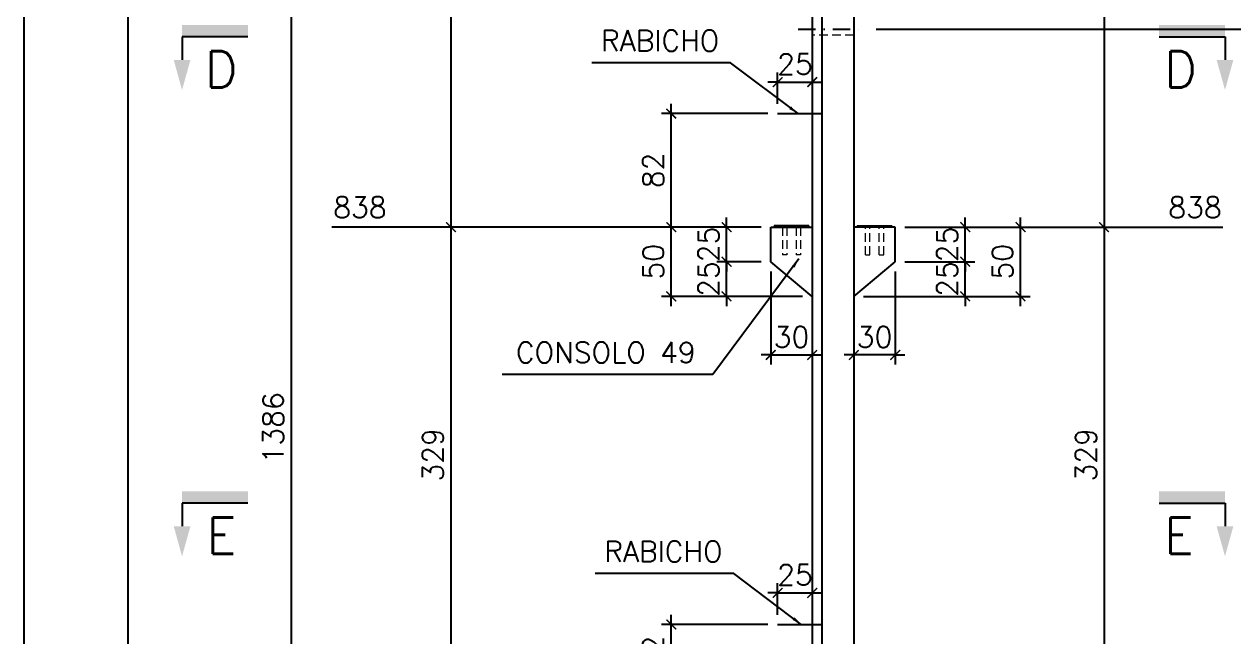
# Model space of a CAD drawing. Header units: centimetres. Extents: x 1658 to 19651, y 8294 to 11444.
# Drawn here: x 1658 to 2532, y 9958 to 10401 of the extents above; entities that cross this region are included whole.
import ezdxf

# ---------------------------------------------------------------- set-up
doc = ezdxf.new("R2010")
doc.units = ezdxf.units.CM
doc.header["$LTSCALE"] = 50
doc.header["$MEASUREMENT"] = 0
doc.header["$PDMODE"] = 67
for name, pattern in [('DASHDOT', [1, 0.5, -0.25, 0, -0.25]), ('DASHED', [0.75, 0.5, -0.25]), ('HIDDEN', [0.375, 0.25, -0.125])]:
    doc.linetypes.add(name, pattern=pattern)
doc.layers.add('10 TRACEJADO', color=1, linetype='DASHED', lineweight=13)
for name, color, linetype in [('COTAS-PRECON', 1, 'Continuous'), ('FORMATO-PRECON', 2, 'Continuous'), ('HACHURAS-PRECON', 1, 'Continuous'), ('IND- CORTE-PRECON', 4, 'Continuous'), ('LINHA-01-PRECON', 1, 'Continuous'), ('LINHA-03-PRECON', 3, 'Continuous'), ('LINHA-04-PRECON', 4, 'Continuous'), ('TEXTO-35-PRECON', 5, 'Continuous')]:
    doc.layers.add(name, color=color, linetype=linetype)
doc.styles.add('ROMANS', font='ROMANS.SHX', dxfattribs={"oblique": 15, "height": 3})
doc.styles.get("Standard").update_dxf_attribs({"font": 'romans.shx'})
doc.dimstyles.new('ESC75-75', dxfattribs={"dimscale": 0, "dimtxt": 15, "dimasz": 7, "dimexe": 7, "dimexo": 7, "dimgap": 5.5, "dimtad": 1, "dimdec": 1, "dimdsep": 46, "dimtxsty": 'Standard', "dimblk": 'ARCHTICK', "dimcen": 0.1, "dimdle": 7, "dimclrd": 256, "dimclre": 256, "dimclrt": 2, "dimadec": 0, "dimazin": 0, "dimtfac": 1, "dimtdec": 1, "dimtix": 1, "dimtmove": 2, "dimatfit": 3, "dimfxl": 1, "dimarcsym": 0})

# ---------------------------------------------------------------- blocks, each defined once
blk = doc.blocks.new('A$C2E607E54')
at = {"layer": 'FORMATO-PRECON'}
blk.add_lwpolyline([(0, 4200), (2970, 4200), (2970, 0), (0, 0)], close=True, dxfattribs=at)
at = {"layer": 'FORMATO-PRECON', "color": 6}
blk.add_lwpolyline([(100, 3950), (2870, 3950), (2870, 100), (100, 100)], close=True, dxfattribs=at)
blk = doc.blocks.new('_ArchTick')
at = {"color": 0, "linetype": 'ByBlock', "const_width": 0.15}
blk.add_lwpolyline([(-0.5, -0.5), (0.5, 0.5)], dxfattribs=at)
blk = doc.blocks.new('*D31')
at = {"layer": 'COTAS-PRECON', "lineweight": -2, "transparency": 16777216}
for p, q in [((1966.61, 10724.28), (1966.61, 10247.28)), ((2190.58, 10717.28), (1959.61, 10717.28)), ((2190.58, 10254.28), (1959.61, 10254.28))]:
    blk.add_line(p, q, dxfattribs=at)
at = {"layer": 'Defpoints', "color": 0, "transparency": 16777216}
for p in [(2197.58, 10717.28), (1966.61, 10254.28), (2197.58, 10254.28)]:
    blk.add_point(p, dxfattribs=at)
at = {"layer": 'COTAS-PRECON', "lineweight": -2, "transparency": 16777216, "xscale": 7, "yscale": 7, "zscale": 7}
for p, rotation in [((1966.61, 10717.28), 90), ((1966.61, 10254.28), 270)]:
    blk.add_blockref('_ArchTick', p, dxfattribs=dict(at, rotation=rotation))
at = {"layer": 'COTAS-PRECON', "color": 2, "transparency": 16777216, "insert": (1953.61, 10485.78), "char_height": 15, "attachment_point": 5, "rotation": 90}
blk.add_mtext('463', dxfattribs=at)
blk = doc.blocks.new('*D32')
at = {"layer": 'COTAS-PRECON', "lineweight": -2, "transparency": 16777216}
for p, q in [((1966.61, 10261.28), (1966.61, 9918.28)), ((2190.58, 10254.28), (1959.61, 10254.28)), ((2190.58, 9925.28), (1959.61, 9925.28))]:
    blk.add_line(p, q, dxfattribs=at)
at = {"layer": 'Defpoints', "color": 0, "transparency": 16777216}
for p in [(2197.58, 10254.28), (1966.61, 9925.28), (2197.58, 9925.28)]:
    blk.add_point(p, dxfattribs=at)
at = {"layer": 'COTAS-PRECON', "lineweight": -2, "transparency": 16777216, "xscale": 7, "yscale": 7, "zscale": 7}
for p, rotation in [((1966.61, 10254.28), 90), ((1966.61, 9925.28), 270)]:
    blk.add_blockref('_ArchTick', p, dxfattribs=dict(at, rotation=rotation))
at = {"layer": 'COTAS-PRECON', "color": 2, "transparency": 16777216, "insert": (1953.61, 10089.78), "char_height": 15, "attachment_point": 5, "rotation": 90}
blk.add_mtext('329', dxfattribs=at)
blk = doc.blocks.new('*D38')
at = {"layer": 'COTAS-PRECON', "lineweight": -2, "transparency": 16777216}
for p, q in [((2165.72, 10229.28), (2165.72, 10236.28)), ((2190.58, 10229.28), (2158.72, 10229.28)), ((2165.72, 10204.28), (2165.72, 10229.28)), ((2220.58, 10204.28), (2158.72, 10204.28)), ((2165.72, 10204.28), (2165.72, 10197.28))]:
    blk.add_line(p, q, dxfattribs=at)
at = {"layer": 'Defpoints', "color": 0, "transparency": 16777216}
for p in [(2165.72, 10229.28), (2197.58, 10229.28), (2227.58, 10204.28)]:
    blk.add_point(p, dxfattribs=at)
at = {"layer": 'COTAS-PRECON', "lineweight": -2, "transparency": 16777216, "xscale": 7, "yscale": 7, "zscale": 7}
for p, rotation in [((2165.72, 10229.28), 270), ((2165.72, 10204.28), 90)]:
    blk.add_blockref('_ArchTick', p, dxfattribs=dict(at, rotation=rotation))
at = {"layer": 'COTAS-PRECON', "color": 2, "transparency": 16777216, "insert": (2152.72, 10216.78), "char_height": 15, "attachment_point": 5, "rotation": 90}
blk.add_mtext('25', dxfattribs=at)
blk = doc.blocks.new('*D39')
at = {"layer": 'COTAS-PRECON', "lineweight": -2, "transparency": 16777216}
for p, q in [((2165.72, 10254.28), (2165.72, 10261.28)), ((2190.58, 10254.28), (2158.72, 10254.28)), ((2165.72, 10229.28), (2165.72, 10254.28)), ((2190.58, 10229.28), (2158.72, 10229.28)), ((2165.72, 10229.28), (2165.72, 10222.28))]:
    blk.add_line(p, q, dxfattribs=at)
at = {"layer": 'Defpoints', "color": 0, "transparency": 16777216}
for p in [(2165.72, 10254.28), (2197.58, 10254.28), (2197.58, 10229.28)]:
    blk.add_point(p, dxfattribs=at)
at = {"layer": 'COTAS-PRECON', "lineweight": -2, "transparency": 16777216, "xscale": 7, "yscale": 7, "zscale": 7}
for p, rotation in [((2165.72, 10254.28), 270), ((2165.72, 10229.28), 90)]:
    blk.add_blockref('_ArchTick', p, dxfattribs=dict(at, rotation=rotation))
at = {"layer": 'COTAS-PRECON', "color": 2, "transparency": 16777216, "insert": (2152.72, 10241.78), "char_height": 15, "attachment_point": 5, "rotation": 90}
blk.add_mtext('25', dxfattribs=at)
blk = doc.blocks.new('*D40')
at = {"layer": 'COTAS-PRECON', "lineweight": -2, "transparency": 16777216}
for p, q in [((2125.76, 10197.28), (2125.76, 10261.28)), ((2190.58, 10254.28), (2118.76, 10254.28)), ((2220.58, 10204.28), (2118.76, 10204.28))]:
    blk.add_line(p, q, dxfattribs=at)
at = {"layer": 'Defpoints', "color": 0, "transparency": 16777216}
for p in [(2125.76, 10254.28), (2197.58, 10254.28), (2227.58, 10204.28)]:
    blk.add_point(p, dxfattribs=at)
at = {"layer": 'COTAS-PRECON', "lineweight": -2, "transparency": 16777216, "xscale": 7, "yscale": 7, "zscale": 7}
for p, rotation in [((2125.76, 10254.28), 90), ((2125.76, 10204.28), 270)]:
    blk.add_blockref('_ArchTick', p, dxfattribs=dict(at, rotation=rotation))
at = {"layer": 'COTAS-PRECON', "color": 2, "transparency": 16777216, "insert": (2112.76, 10229.28), "char_height": 15, "attachment_point": 5, "rotation": 90}
blk.add_mtext('50', dxfattribs=at)
blk = doc.blocks.new('*D41')
at = {"layer": 'COTAS-PRECON', "lineweight": -2, "transparency": 16777216}
for p, q in [((2195.58, 10336.28), (2118.76, 10336.28)), ((2125.76, 10247.28), (2125.76, 10343.28)), ((2190.58, 10254.28), (2118.76, 10254.28))]:
    blk.add_line(p, q, dxfattribs=at)
at = {"layer": 'Defpoints', "color": 0, "transparency": 16777216}
for p in [(2125.76, 10336.28), (2202.58, 10336.28), (2197.58, 10254.28)]:
    blk.add_point(p, dxfattribs=at)
at = {"layer": 'COTAS-PRECON', "lineweight": -2, "transparency": 16777216, "xscale": 7, "yscale": 7, "zscale": 7}
for p, rotation in [((2125.76, 10336.28), 90), ((2125.76, 10254.28), 270)]:
    blk.add_blockref('_ArchTick', p, dxfattribs=dict(at, rotation=rotation))
at = {"layer": 'COTAS-PRECON', "color": 2, "transparency": 16777216, "insert": (2112.76, 10295.28), "char_height": 15, "attachment_point": 5, "rotation": 90}
blk.add_mtext('82', dxfattribs=at)
blk = doc.blocks.new('*D42')
at = {"layer": 'COTAS-PRECON', "lineweight": -2, "transparency": 16777216}
for p, q in [((2197.58, 10222.28), (2197.58, 10154.96)), ((2197.58, 10161.96), (2190.58, 10161.96)), ((2197.58, 10161.96), (2227.58, 10161.96)), ((2227.58, 10161.96), (2234.58, 10161.96))]:
    blk.add_line(p, q, dxfattribs=at)
at = {"layer": 'Defpoints', "color": 0, "transparency": 16777216}
for p in [(2197.58, 10229.28), (2227.58, 10161.96), (2227.58, 10161.96)]:
    blk.add_point(p, dxfattribs=at)
at = {"layer": 'COTAS-PRECON', "lineweight": -2, "transparency": 16777216, "xscale": 7, "yscale": 7, "zscale": 7}
blk.add_blockref('_ArchTick', (2197.58, 10161.96), dxfattribs=at)
at = {"layer": 'COTAS-PRECON', "lineweight": -2, "transparency": 16777216, "xscale": 7, "yscale": 7, "zscale": 7, "rotation": 180}
blk.add_blockref('_ArchTick', (2227.58, 10161.96), dxfattribs=at)
at = {"layer": 'COTAS-PRECON', "color": 2, "transparency": 16777216, "insert": (2212.58, 10174.96), "char_height": 15, "attachment_point": 5}
blk.add_mtext('30', dxfattribs=at)
blk = doc.blocks.new('*D47')
at = {"layer": 'COTAS-PRECON', "lineweight": -2, "transparency": 16777216}
for p, q in [((2125.76, 9918.28), (2125.76, 9974.28)), ((2195.58, 9967.28), (2118.76, 9967.28)), ((2190.58, 9925.28), (2118.76, 9925.28))]:
    blk.add_line(p, q, dxfattribs=at)
at = {"layer": 'Defpoints', "color": 0, "transparency": 16777216}
for p in [(2125.76, 9967.28), (2202.58, 9967.28), (2197.58, 9925.28)]:
    blk.add_point(p, dxfattribs=at)
at = {"layer": 'COTAS-PRECON', "lineweight": -2, "transparency": 16777216, "xscale": 7, "yscale": 7, "zscale": 7}
for p, rotation in [((2125.76, 9967.28), 90), ((2125.76, 9925.28), 270)]:
    blk.add_blockref('_ArchTick', p, dxfattribs=dict(at, rotation=rotation))
at = {"layer": 'COTAS-PRECON', "color": 2, "transparency": 16777216, "insert": (2112.76, 9946.28), "char_height": 15, "attachment_point": 5, "rotation": 90}
blk.add_mtext('42', dxfattribs=at)
blk = doc.blocks.new('*D49')
at = {"layer": 'COTAS-PRECON', "lineweight": -2, "transparency": 16777216}
blk.add_line((1959.61, 10773.28), (1880.68, 10773.28), dxfattribs=at)
at = {"layer": 'Defpoints', "color": 0, "transparency": 16777216}
for p in [(1880.68, 10773.28), (1966.61, 10773.28), (2242.58, 9416.28)]:
    blk.add_point(p, dxfattribs=at)
at = {"layer": 'COTAS-PRECON', "color": 2, "transparency": 16777216, "insert": (1904.86, 10787.57), "char_height": 15, "attachment_point": 5}
blk.add_mtext('1357', dxfattribs=at)
blk = doc.blocks.new('*D50')
at = {"layer": 'COTAS-PRECON', "lineweight": -2, "transparency": 16777216}
blk.add_line((1959.61, 10717.28), (1880.68, 10717.28), dxfattribs=at)
at = {"layer": 'Defpoints', "color": 0, "transparency": 16777216}
for p in [(1880.68, 10717.28), (1966.61, 10717.28), (2242.58, 9416.28)]:
    blk.add_point(p, dxfattribs=at)
at = {"layer": 'COTAS-PRECON', "color": 2, "transparency": 16777216, "insert": (1904.86, 10731.57), "char_height": 15, "attachment_point": 5}
blk.add_mtext('1301', dxfattribs=at)
blk = doc.blocks.new('*D51')
at = {"layer": 'COTAS-PRECON', "lineweight": -2, "transparency": 16777216}
blk.add_line((1959.61, 10254.28), (1880.68, 10254.28), dxfattribs=at)
at = {"layer": 'Defpoints', "color": 0, "transparency": 16777216}
for p in [(1880.68, 10254.28), (1966.61, 10254.28), (2242.58, 9416.28)]:
    blk.add_point(p, dxfattribs=at)
at = {"layer": 'COTAS-PRECON', "color": 2, "transparency": 16777216, "insert": (1900.88, 10268.57), "char_height": 15, "attachment_point": 5}
blk.add_mtext('838', dxfattribs=at)
blk = doc.blocks.new('*D53')
at = {"layer": 'COTAS-PRECON', "lineweight": -2, "transparency": 16777216}
for p, q in [((1851.25, 10809.28), (1851.25, 9409.28)), ((2220.58, 10802.28), (1844.25, 10802.28)), ((2220.58, 9416.28), (1844.25, 9416.28))]:
    blk.add_line(p, q, dxfattribs=at)
at = {"layer": 'Defpoints', "color": 0, "transparency": 16777216}
for p in [(2227.58, 10802.28), (1851.25, 9416.28), (2227.58, 9416.28)]:
    blk.add_point(p, dxfattribs=at)
at = {"layer": 'COTAS-PRECON', "lineweight": -2, "transparency": 16777216, "xscale": 7, "yscale": 7, "zscale": 7}
for p, rotation in [((1851.25, 10802.28), 90), ((1851.25, 9416.28), 270)]:
    blk.add_blockref('_ArchTick', p, dxfattribs=dict(at, rotation=rotation))
at = {"layer": 'COTAS-PRECON', "color": 2, "transparency": 16777216, "insert": (1838.25, 10109.28), "char_height": 15, "attachment_point": 5, "rotation": 90}
blk.add_mtext('1386', dxfattribs=at)
blk = doc.blocks.new('*D54')
at = {"layer": 'COTAS-PRECON', "lineweight": -2, "transparency": 16777216}
blk.add_line((1844.25, 10802.28), (1788.22, 10802.28), dxfattribs=at)
at = {"layer": 'Defpoints', "color": 0, "transparency": 16777216}
for p in [(1788.22, 10802.28), (1851.25, 10802.28), (2242.58, 9416.28)]:
    blk.add_point(p, dxfattribs=at)
at = {"layer": 'COTAS-PRECON', "color": 2, "transparency": 16777216, "insert": (1812.4, 10816.57), "char_height": 15, "attachment_point": 5}
blk.add_mtext('1386', dxfattribs=at)
blk = doc.blocks.new('*D58')
at = {"layer": 'COTAS-PRECON', "lineweight": -2, "transparency": 16777216}
for p, q in [((2438.35, 10724.28), (2438.35, 10247.28)), ((2294.58, 10717.28), (2445.35, 10717.28)), ((2294.58, 10254.28), (2445.35, 10254.28))]:
    blk.add_line(p, q, dxfattribs=at)
at = {"layer": 'Defpoints', "color": 0, "transparency": 16777216}
for p in [(2287.58, 10717.28), (2287.58, 10254.28), (2438.35, 10254.28)]:
    blk.add_point(p, dxfattribs=at)
at = {"layer": 'COTAS-PRECON', "lineweight": -2, "transparency": 16777216, "xscale": 7, "yscale": 7, "zscale": 7}
for p, rotation in [((2438.35, 10717.28), 90), ((2438.35, 10254.28), 270)]:
    blk.add_blockref('_ArchTick', p, dxfattribs=dict(at, rotation=rotation))
at = {"layer": 'COTAS-PRECON', "color": 2, "transparency": 16777216, "insert": (2425.35, 10485.78), "char_height": 15, "attachment_point": 5, "rotation": 90}
blk.add_mtext('463', dxfattribs=at)
blk = doc.blocks.new('*D59')
at = {"layer": 'COTAS-PRECON', "lineweight": -2, "transparency": 16777216}
for p, q in [((2438.35, 10261.28), (2438.35, 9918.28)), ((2294.58, 10254.28), (2445.35, 10254.28)), ((2294.58, 9925.28), (2445.35, 9925.28))]:
    blk.add_line(p, q, dxfattribs=at)
at = {"layer": 'Defpoints', "color": 0, "transparency": 16777216}
for p in [(2287.58, 10254.28), (2287.58, 9925.28), (2438.35, 9925.28)]:
    blk.add_point(p, dxfattribs=at)
at = {"layer": 'COTAS-PRECON', "lineweight": -2, "transparency": 16777216, "xscale": 7, "yscale": 7, "zscale": 7}
for p, rotation in [((2438.35, 10254.28), 90), ((2438.35, 9925.28), 270)]:
    blk.add_blockref('_ArchTick', p, dxfattribs=dict(at, rotation=rotation))
at = {"layer": 'COTAS-PRECON', "color": 2, "transparency": 16777216, "insert": (2425.35, 10089.78), "char_height": 15, "attachment_point": 5, "rotation": 90}
blk.add_mtext('329', dxfattribs=at)
blk = doc.blocks.new('*D63')
at = {"layer": 'COTAS-PRECON', "lineweight": -2, "transparency": 16777216}
for p, q in [((2338.06, 10229.28), (2338.06, 10236.28)), ((2294.58, 10229.28), (2345.06, 10229.28)), ((2338.06, 10204.28), (2338.06, 10229.28)), ((2264.58, 10204.28), (2345.06, 10204.28)), ((2338.06, 10204.28), (2338.06, 10197.28))]:
    blk.add_line(p, q, dxfattribs=at)
at = {"layer": 'Defpoints', "color": 0, "transparency": 16777216}
for p in [(2287.58, 10229.28), (2338.06, 10229.28), (2257.58, 10204.28)]:
    blk.add_point(p, dxfattribs=at)
at = {"layer": 'COTAS-PRECON', "lineweight": -2, "transparency": 16777216, "xscale": 7, "yscale": 7, "zscale": 7}
for p, rotation in [((2338.06, 10229.28), 270), ((2338.06, 10204.28), 90)]:
    blk.add_blockref('_ArchTick', p, dxfattribs=dict(at, rotation=rotation))
at = {"layer": 'COTAS-PRECON', "color": 2, "transparency": 16777216, "insert": (2325.06, 10216.78), "char_height": 15, "attachment_point": 5, "rotation": 90}
blk.add_mtext('25', dxfattribs=at)
blk = doc.blocks.new('*D64')
at = {"layer": 'COTAS-PRECON', "lineweight": -2, "transparency": 16777216}
for p, q in [((2338.06, 10254.28), (2338.06, 10261.28)), ((2294.58, 10254.28), (2345.06, 10254.28)), ((2338.06, 10229.28), (2338.06, 10254.28)), ((2294.58, 10229.28), (2345.06, 10229.28)), ((2338.06, 10229.28), (2338.06, 10222.28))]:
    blk.add_line(p, q, dxfattribs=at)
at = {"layer": 'Defpoints', "color": 0, "transparency": 16777216}
for p in [(2287.58, 10254.28), (2338.06, 10254.28), (2287.58, 10229.28)]:
    blk.add_point(p, dxfattribs=at)
at = {"layer": 'COTAS-PRECON', "lineweight": -2, "transparency": 16777216, "xscale": 7, "yscale": 7, "zscale": 7}
for p, rotation in [((2338.06, 10254.28), 270), ((2338.06, 10229.28), 90)]:
    blk.add_blockref('_ArchTick', p, dxfattribs=dict(at, rotation=rotation))
at = {"layer": 'COTAS-PRECON', "color": 2, "transparency": 16777216, "insert": (2325.06, 10241.78), "char_height": 15, "attachment_point": 5, "rotation": 90}
blk.add_mtext('25', dxfattribs=at)
blk = doc.blocks.new('*D67')
at = {"layer": 'COTAS-PRECON', "lineweight": -2, "transparency": 16777216}
for p, q in [((2378.02, 10197.28), (2378.02, 10261.28)), ((2294.58, 10254.28), (2385.02, 10254.28)), ((2264.58, 10204.28), (2385.02, 10204.28))]:
    blk.add_line(p, q, dxfattribs=at)
at = {"layer": 'Defpoints', "color": 0, "transparency": 16777216}
for p in [(2287.58, 10254.28), (2378.02, 10254.28), (2257.58, 10204.28)]:
    blk.add_point(p, dxfattribs=at)
at = {"layer": 'COTAS-PRECON', "lineweight": -2, "transparency": 16777216, "xscale": 7, "yscale": 7, "zscale": 7}
for p, rotation in [((2378.02, 10254.28), 90), ((2378.02, 10204.28), 270)]:
    blk.add_blockref('_ArchTick', p, dxfattribs=dict(at, rotation=rotation))
at = {"layer": 'COTAS-PRECON', "color": 2, "transparency": 16777216, "insert": (2365.02, 10229.28), "char_height": 15, "attachment_point": 5, "rotation": 90}
blk.add_mtext('50', dxfattribs=at)
blk = doc.blocks.new('*D68')
at = {"layer": 'COTAS-PRECON', "lineweight": -2, "transparency": 16777216}
for p, q in [((2287.58, 10222.28), (2287.58, 10154.96)), ((2257.58, 10161.96), (2250.58, 10161.96)), ((2287.58, 10161.96), (2257.58, 10161.96)), ((2287.58, 10161.96), (2294.58, 10161.96))]:
    blk.add_line(p, q, dxfattribs=at)
at = {"layer": 'Defpoints', "color": 0, "transparency": 16777216}
for p in [(2287.58, 10229.28), (2257.58, 10161.96), (2257.58, 10161.96)]:
    blk.add_point(p, dxfattribs=at)
at = {"layer": 'COTAS-PRECON', "lineweight": -2, "transparency": 16777216, "xscale": 7, "yscale": 7, "zscale": 7}
blk.add_blockref('_ArchTick', (2257.58, 10161.96), dxfattribs=at)
at = {"layer": 'COTAS-PRECON', "lineweight": -2, "transparency": 16777216, "xscale": 7, "yscale": 7, "zscale": 7, "rotation": 180}
blk.add_blockref('_ArchTick', (2287.58, 10161.96), dxfattribs=at)
at = {"layer": 'COTAS-PRECON', "color": 2, "transparency": 16777216, "insert": (2272.58, 10174.96), "char_height": 15, "attachment_point": 5}
blk.add_mtext('30', dxfattribs=at)
blk = doc.blocks.new('*D69')
at = {"layer": 'COTAS-PRECON', "lineweight": -2, "transparency": 16777216}
blk.add_line((2445.35, 10773.28), (2524.28, 10773.28), dxfattribs=at)
at = {"layer": 'Defpoints', "color": 0, "transparency": 16777216}
for p in [(2438.35, 10773.28), (2524.28, 10773.28), (2242.58, 9416.28)]:
    blk.add_point(p, dxfattribs=at)
at = {"layer": 'COTAS-PRECON', "color": 2, "transparency": 16777216, "insert": (2500.1, 10787.57), "char_height": 15, "attachment_point": 5}
blk.add_mtext('1357', dxfattribs=at)
blk = doc.blocks.new('*D70')
at = {"layer": 'COTAS-PRECON', "lineweight": -2, "transparency": 16777216}
blk.add_line((2445.35, 10717.28), (2524.28, 10717.28), dxfattribs=at)
at = {"layer": 'Defpoints', "color": 0, "transparency": 16777216}
for p in [(2438.35, 10717.28), (2524.28, 10717.28), (2242.58, 9416.28)]:
    blk.add_point(p, dxfattribs=at)
at = {"layer": 'COTAS-PRECON', "color": 2, "transparency": 16777216, "insert": (2500.1, 10731.57), "char_height": 15, "attachment_point": 5}
blk.add_mtext('1301', dxfattribs=at)
blk = doc.blocks.new('*D71')
at = {"layer": 'COTAS-PRECON', "lineweight": -2, "transparency": 16777216}
blk.add_line((2445.35, 10254.28), (2524.28, 10254.28), dxfattribs=at)
at = {"layer": 'Defpoints', "color": 0, "transparency": 16777216}
for p in [(2438.35, 10254.28), (2524.28, 10254.28), (2242.58, 9416.28)]:
    blk.add_point(p, dxfattribs=at)
at = {"layer": 'COTAS-PRECON', "color": 2, "transparency": 16777216, "insert": (2504.07, 10268.57), "char_height": 15, "attachment_point": 5}
blk.add_mtext('838', dxfattribs=at)
blk = doc.blocks.new('*D99')
at = {"layer": 'COTAS-PRECON', "lineweight": -2, "transparency": 16777216}
for p, q in [((2202.58, 9974.28), (2202.58, 9997.06)), ((2202.58, 9990.06), (2195.58, 9990.06)), ((2202.58, 9990.06), (2227.58, 9990.06)), ((2227.58, 9990.06), (2234.58, 9990.06))]:
    blk.add_line(p, q, dxfattribs=at)
at = {"layer": 'Defpoints', "color": 0, "transparency": 16777216}
for p in [(2227.58, 9990.06), (2227.58, 9990.06), (2202.58, 9967.28)]:
    blk.add_point(p, dxfattribs=at)
at = {"layer": 'COTAS-PRECON', "lineweight": -2, "transparency": 16777216, "xscale": 7, "yscale": 7, "zscale": 7}
blk.add_blockref('_ArchTick', (2202.58, 9990.06), dxfattribs=at)
at = {"layer": 'COTAS-PRECON', "lineweight": -2, "transparency": 16777216, "xscale": 7, "yscale": 7, "zscale": 7, "rotation": 180}
blk.add_blockref('_ArchTick', (2227.58, 9990.06), dxfattribs=at)
at = {"layer": 'COTAS-PRECON', "color": 2, "transparency": 16777216, "insert": (2215.08, 10003.06), "char_height": 15, "attachment_point": 5}
blk.add_mtext('25', dxfattribs=at)
blk = doc.blocks.new('*D100')
at = {"layer": 'COTAS-PRECON', "lineweight": -2, "transparency": 16777216}
for p, q in [((2202.58, 10343.28), (2202.58, 10366.06)), ((2202.58, 10359.06), (2195.58, 10359.06)), ((2202.58, 10359.06), (2227.58, 10359.06)), ((2227.58, 10359.06), (2234.58, 10359.06))]:
    blk.add_line(p, q, dxfattribs=at)
at = {"layer": 'Defpoints', "color": 0, "transparency": 16777216}
for p in [(2227.58, 10359.06), (2227.58, 10359.06), (2202.58, 10336.28)]:
    blk.add_point(p, dxfattribs=at)
at = {"layer": 'COTAS-PRECON', "lineweight": -2, "transparency": 16777216, "xscale": 7, "yscale": 7, "zscale": 7}
blk.add_blockref('_ArchTick', (2202.58, 10359.06), dxfattribs=at)
at = {"layer": 'COTAS-PRECON', "lineweight": -2, "transparency": 16777216, "xscale": 7, "yscale": 7, "zscale": 7, "rotation": 180}
blk.add_blockref('_ArchTick', (2227.58, 10359.06), dxfattribs=at)
at = {"layer": 'COTAS-PRECON', "color": 2, "transparency": 16777216, "insert": (2215.08, 10372.06), "char_height": 15, "attachment_point": 5}
blk.add_mtext('25', dxfattribs=at)
blk = doc.blocks.new('IND-CORTE-')
at = {"layer": 'IND- CORTE-PRECON', "color": 1}
for p, q in [((-11.2, 63.5), (-33.6, 63.5)), ((-11.2, 0), (-11.2, 63.5))]:
    blk.add_line(p, q, dxfattribs=at)
for points in [[(-33.6, 71.5), (-62.5, 63.5), (-33.6, 55.4)], [(0, 0), (-11.2, 0), (0, 63.5), (-11.2, 63.5)]]:
    blk.add_solid(points, dxfattribs=at)
at = {"layer": 'IND- CORTE-PRECON', "linetype": 'Continuous', "style": 'ROMANS', "flags": 8}
blk.add_attdef('B', (-57.7, 9.1), '', height=35, dxfattribs=at)
blk = doc.blocks.new('*D319')
at = {"layer": 'Defpoints', "color": 0, "transparency": 16777216}
for p in [(2257.58, 10802.28), (2266.74, 10397.28), (2549.77, 10397.28)]:
    blk.add_point(p, dxfattribs=at)
at = {"layer": 'LINHA-01-PRECON', "lineweight": -2, "transparency": 16777216}
for p, q in [((2549.77, 10809.28), (2549.77, 10776)), ((2264.58, 10802.28), (2556.77, 10802.28)), ((2549.77, 10390.28), (2549.77, 10423.57)), ((2273.74, 10397.28), (2556.77, 10397.28))]:
    blk.add_line(p, q, dxfattribs=at)
at = {"layer": 'LINHA-01-PRECON', "lineweight": -2, "transparency": 16777216, "xscale": 7, "yscale": 7, "zscale": 7}
for p, rotation in [((2549.77, 10802.28), 90), ((2549.77, 10397.28), 270)]:
    blk.add_blockref('_ArchTick', p, dxfattribs=dict(at, rotation=rotation))
at = {"layer": 'LINHA-01-PRECON', "color": 2, "transparency": 16777216, "insert": (2549.77, 10599.78), "char_height": 15, "attachment_point": 5, "rotation": 90}
blk.add_mtext('405\\P(FURO %%C85mm P/ IÇAMENTO)', dxfattribs=at)

msp = doc.modelspace()

# ---------------------------------------------------------------- linework, layer by layer
at = {"layer": '10 TRACEJADO', "linetype": 'HIDDEN', "ltscale": 0.5}
msp.add_line((2257.58, 10393.03), (2227.58, 10393.03), dxfattribs=at)
at = {"layer": '10 TRACEJADO', "linetype": 'HIDDEN', "ltscale": 0.5, "extrusion": (0, 1, 0)}
for p, q in [((2205.98, 10255.28), (2205.98, 10254.28)), ((2205.98, 10254.28), (2205.98, 10234.28)), ((2209.18, 10255.28), (2209.18, 10254.28)), ((2209.18, 10254.28), (2209.18, 10234.28)), ((2215.98, 10255.28), (2215.98, 10254.28)), ((2215.98, 10254.28), (2215.98, 10234.28)), ((2219.18, 10255.28), (2219.18, 10254.28)), ((2219.18, 10254.28), (2219.18, 10234.28)), ((2265.98, 10254.28), (2265.98, 10255.28)), ((2265.98, 10234.28), (2265.98, 10254.28)), ((2269.18, 10254.28), (2269.18, 10255.28)), ((2269.18, 10234.28), (2269.18, 10254.28)), ((2275.98, 10254.28), (2275.98, 10255.28)), ((2275.98, 10234.28), (2275.98, 10254.28)), ((2279.18, 10254.28), (2279.18, 10255.28)), ((2279.18, 10234.28), (2279.18, 10254.28)), ((2209.18, 10234.28), (2205.98, 10234.28)), ((2219.18, 10234.28), (2215.98, 10234.28)), ((2265.98, 10234.28), (2269.18, 10234.28)), ((2275.98, 10234.28), (2279.18, 10234.28))]:
    msp.add_line(p, q, dxfattribs=at)
at = {"layer": 'LINHA-01-PRECON', "linetype": 'DASHDOT', "ltscale": 0.5}
msp.add_line((2217.4, 10397.28), (2267.21, 10397.28), dxfattribs=at)
at = {"layer": 'LINHA-03-PRECON', "extrusion": (0, 1, 0)}
for p, q in [((2227.58, 10667.28), (2227.58, 9516.28)), ((2257.58, 10667.28), (2257.58, 9516.28)), ((2197.58, 10229.28), (2197.58, 10254.28)), ((2197.58, 10254.28), (2227.58, 10254.28)), ((2225.08, 10255.28), (2200.08, 10255.28)), ((2200.08, 10255.28), (2200.08, 10254.28)), ((2225.08, 10255.28), (2225.08, 10254.28)), ((2287.58, 10254.28), (2257.58, 10254.28)), ((2260.08, 10255.28), (2285.08, 10255.28)), ((2260.08, 10255.28), (2260.08, 10254.28)), ((2285.08, 10255.28), (2285.08, 10254.28)), ((2287.58, 10229.28), (2287.58, 10254.28)), ((2227.58, 10204.28), (2197.58, 10229.28)), ((2257.58, 10204.28), (2287.58, 10229.28))]:
    msp.add_line(p, q, dxfattribs=at)
at = {"layer": 'LINHA-04-PRECON', "extrusion": (0, 1, 0)}
msp.add_line((2234.58, 10799.28), (2234.58, 9536.28), dxfattribs=at)
at = {"layer": 'LINHA-04-PRECON'}
for p, q in [((2202.58, 10336.28), (2234.58, 10336.28)), ((2202.58, 9967.28), (2234.58, 9967.28))]:
    msp.add_line(p, q, dxfattribs=at)

# ---------------------------------------------------------------- block references
at = {"layer": 'HACHURAS-PRECON', "xscale": 0.7499999999999996, "yscale": 0.7499999999999996, "zscale": 0.7499999999999996}
msp.add_blockref('A$C2E607E54', (1658.36, 8293.94), dxfattribs=at)
at = {"layer": 'TEXTO-35-PRECON', "linetype": 'ByBlock'}
ref = msp.add_blockref('IND-CORTE-', (1820, 10400.26), dxfattribs=dict(at, xscale=0.75, yscale=0.75, zscale=0.75, rotation=90.00000000000001))
ref.add_attrib('B', 'D', (1788.84, 10355.1), dxfattribs={"layer": 'IND- CORTE-PRECON', "color": 5, "linetype": 'Continuous', "height": 26.25, "style": 'ROMANS', "flags": 8})
ref = msp.add_blockref('IND-CORTE-', (2478.12, 10400.26), dxfattribs=dict(at, xscale=-0.75, yscale=0.75, zscale=0.75, rotation=270))
ref.add_attrib('B', 'D', (2481.79, 10355.1), dxfattribs={"layer": 'IND- CORTE-PRECON', "color": 5, "linetype": 'Continuous', "height": 26.25, "style": 'ROMANS', "flags": 8})
ref = msp.add_blockref('IND-CORTE-', (1820, 10063.39), dxfattribs=dict(at, xscale=0.75, yscale=0.75, zscale=0.75, rotation=90.00000000000001))
ref.add_attrib('B', 'E', (1790.09, 10018.22), dxfattribs={"layer": 'IND- CORTE-PRECON', "color": 5, "linetype": 'Continuous', "height": 26.25, "style": 'ROMANS', "flags": 8})
ref = msp.add_blockref('IND-CORTE-', (2478.12, 10063.39), dxfattribs=dict(at, xscale=-0.75, yscale=0.75, zscale=0.75, rotation=270))
ref.add_attrib('B', 'E', (2481.79, 10018.22), dxfattribs={"layer": 'IND- CORTE-PRECON', "color": 5, "linetype": 'Continuous', "height": 26.25, "style": 'ROMANS', "flags": 8})

# ---------------------------------------------------------------- texts
at = {"layer": 'COTAS-PRECON', "color": 2, "char_height": 15, "attachment_point": 5}
for s, insert in [('\\A1;RABICHO', (2117.71, 10388.99, 0.02)), ('\\A1;CONSOLO 49', (2078.46, 10163.77, 0.02)), ('\\A1;RABICHO', (2120.08, 10019.99, 0.02))]:
    msp.add_mtext(s, dxfattribs=dict(at, insert=insert))

# ---------------------------------------------------------------- dimensions: what is measured, and where the dimension line sits
at = {"layer": 'COTAS-PRECON'}
for feature_location, offset, picture, middle in [((1851.25, 10802.28), (-63.03, 0), '*D54', (1812.4, 10816.57)), ((1966.61, 10773.28), (-85.93, 0), '*D49', (1904.86, 10787.57)), ((2438.35, 10773.28), (85.93, 0), '*D69', (2500.1, 10787.57)), ((1966.61, 10717.28), (-85.93, 0), '*D50', (1904.86, 10731.57)), ((2438.35, 10717.28), (85.93, 0), '*D70', (2500.1, 10731.57)), ((1966.61, 10254.28), (-85.93, 0), '*D51', (1900.88, 10268.57)), ((2438.35, 10254.28), (85.93, 0), '*D71', (2504.07, 10268.57))]:
    dim = msp.add_ordinate_dim(feature_location=feature_location, offset=offset, dtype=0, origin=(2242.58, 9416.28), dimstyle='ESC75-75', override={"dimscale": 1}, dxfattribs=at)
    dim.commit()
    dim.dimension.update_dxf_attribs({"geometry": picture, "text_midpoint": middle})
for base, p1, p2, angle, picture, middle in [((1851.25, 9416.28), (2227.58, 10802.28), (2227.58, 9416.28), 90, '*D53', (1838.25, 10109.28)), ((1966.61, 10254.28), (2197.58, 10717.28), (2197.58, 10254.28), 90, '*D31', (1953.61, 10485.78)), ((2438.35, 10254.28), (2287.58, 10717.28), (2287.58, 10254.28), 90, '*D58', (2425.35, 10485.78)), ((2227.58, 10359.06), (2202.58, 10336.28), (2227.58, 10359.06), 180, '*D100', (2215.08, 10372.06)), ((2125.76, 10336.28), (2197.58, 10254.28), (2202.58, 10336.28), 90, '*D41', (2112.76, 10295.28)), ((1966.61, 9925.28), (2197.58, 10254.28), (2197.58, 9925.28), 90, '*D32', (1953.61, 10089.78)), ((2125.76, 10254.28), (2227.58, 10204.28), (2197.58, 10254.28), 90, '*D40', (2112.76, 10229.28)), ((2165.72, 10254.28), (2197.58, 10229.28), (2197.58, 10254.28), 90, '*D39', (2152.72, 10241.78)), ((2378.02, 10254.28), (2257.58, 10204.28), (2287.58, 10254.28), 90, '*D67', (2365.02, 10229.28)), ((2438.35, 9925.28), (2287.58, 10254.28), (2287.58, 9925.28), 90, '*D59', (2425.35, 10089.78)), ((2338.06, 10254.28), (2287.58, 10229.28), (2287.58, 10254.28), 90, '*D64', (2325.06, 10241.78)), ((2165.72, 10229.28), (2227.58, 10204.28), (2197.58, 10229.28), 90, '*D38', (2152.72, 10216.78)), ((2338.06, 10229.28), (2257.58, 10204.28), (2287.58, 10229.28), 90, '*D63', (2325.06, 10216.78)), ((2257.58, 10161.96), (2287.58, 10229.28), (2257.58, 10161.96), 180, '*D68', (2272.58, 10174.96)), ((2227.58, 9990.06), (2202.58, 9967.28), (2227.58, 9990.06), 180, '*D99', (2215.08, 10003.06)), ((2125.76, 9967.28), (2197.58, 9925.28), (2202.58, 9967.28), 90, '*D47', (2112.76, 9946.28))]:
    dim = msp.add_linear_dim(base=base, p1=p1, p2=p2, angle=angle, dimstyle='ESC75-75', override={"dimscale": 1}, dxfattribs=at)
    dim.commit()
    dim.dimension.update_dxf_attribs({"geometry": picture, "text_midpoint": middle})
dim = msp.add_linear_dim(base=(2227.58, 10161.96), p1=(2197.58, 10229.28), p2=(2227.58, 10161.96), dimstyle='ESC75-75', override={"dimscale": 1}, dxfattribs=at)
dim.commit()
dim.dimension.update_dxf_attribs({"geometry": '*D42', "text_midpoint": (2212.58, 10174.96)})
at = {"layer": 'LINHA-01-PRECON'}
dim = msp.add_linear_dim(base=(2549.77, 10397.28), p1=(2257.58, 10802.28), p2=(2266.74, 10397.28), angle=90, text='<>\\P(FURO %%C85mm P/ IÇAMENTO)', dimstyle='ESC75-75', override={"dimscale": 1}, dxfattribs=at)
dim.commit()
dim.dimension.update_dxf_attribs({"geometry": '*D319', "text_midpoint": (2549.77, 10599.78), "dimtype": 160})

# ---------------------------------------------------------------- leaders
at = {"layer": 'COTAS-PRECON'}
for points in [[(2217.3, 10336.28), (2168.63, 10373.01), (2068.43, 10373.01)], [(2217.99, 10231.29), (2155.66, 10147.79), (2003.71, 10147.79)], [(2219.68, 9967.28), (2171, 10004.01), (2070.81, 10004.01)]]:
    msp.add_leader(points, dimstyle='ESC75-75', override={"dimscale": 1}, dxfattribs=at)

doc.saveas('drawing.dxf')
